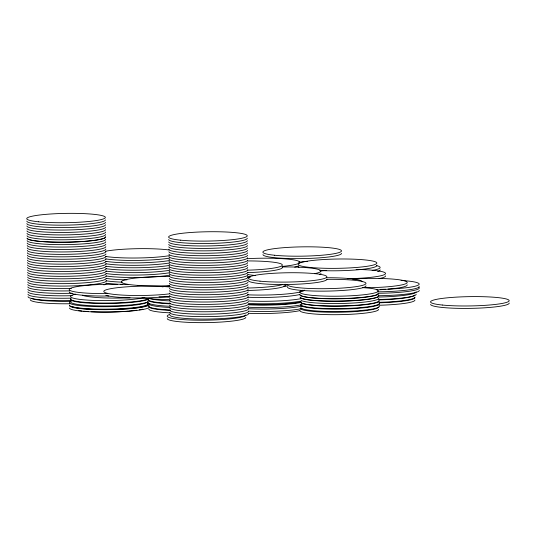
<?xml version="1.0" encoding="UTF-8"?>
<svg xmlns="http://www.w3.org/2000/svg" width="536" height="536" viewBox="0 0 536 536"><rect width="100%" height="100%" fill="white"/><g stroke="black" fill="none" stroke-linecap="round" stroke-linejoin="round"><path stroke-width="0.8" d="M301.58 300.971A39.282 4.65 -0.9 0 1 248.677 303.41M301.54 298.539A39.282 4.65 -0.9 0 1 248.637 300.971M376.855 265.474A39.282 4.65 -0.9 0 1 319.684 270.533M298.947 267.551A39.282 4.65 -0.9 0 1 298.304 266.754M247.766 269.863A39.282 4.65 -0.9 0 1 208.765 275.156A39.282 4.65 -0.9 0 1 169.209 271.149M247.726 267.43A39.282 4.65 -0.9 0 1 208.732 272.717A39.282 4.65 -0.9 0 1 169.175 268.71M247.686 264.992A39.282 4.65 -0.9 0 1 208.692 270.278A39.282 4.65 -0.9 0 1 169.135 266.271M247.652 262.553A39.282 4.65 -0.9 0 1 208.651 267.839A39.282 4.65 -0.9 0 1 169.095 263.833M247.572 257.675A39.282 4.65 -0.9 0 1 208.578 262.968A39.282 4.65 -0.9 0 1 169.021 258.962M247.538 255.237A39.282 4.65 -0.9 0 1 208.538 260.53A39.282 4.65 -0.9 0 1 168.981 256.523M247.84 274.74A39.282 4.65 -0.9 0 1 208.846 280.026A39.282 4.65 -0.9 0 1 169.289 276.02M247.806 272.301A39.282 4.65 -0.9 0 1 208.805 277.594A39.282 4.65 -0.9 0 1 169.249 273.588M247.612 260.114A39.282 4.65 -0.9 0 1 208.611 265.4A39.282 4.65 -0.9 0 1 169.061 261.401M416.137 294.231A39.282 4.65 -0.9 0 1 378.711 299.49M416.097 291.792A39.282 4.65 -0.9 0 1 378.671 297.051M414.891 297.105A39.282 4.65 -0.9 0 1 379.039 302.324M414.723 295.068A39.282 4.65 -0.9 0 1 378.999 299.885M326.9 279.209A39.282 4.65 -0.9 0 1 287.899 284.495A39.282 4.65 -0.9 0 1 248.342 280.489M298.552 265.903A39.282 4.65 -0.9 0 1 294.693 267.089M247.625 258.687A39.282 4.65 -0.9 0 1 295.725 260.275A39.282 4.65 -0.9 0 1 282.117 266.432M341.519 253.3A39.282 4.65 -0.9 0 1 302.525 258.593A39.282 4.65 -0.9 0 1 262.968 254.587M282.372 267.417A39.282 4.65 -0.9 0 1 247.31 272.623M247.511 260.932A39.282 4.65 -0.9 0 1 282.331 265.025A39.282 4.65 -0.9 0 1 247.277 270.184M378.738 295.926A39.282 4.65 -0.9 0 1 339.744 301.219A39.282 4.65 -0.9 0 1 300.187 297.212M378.704 293.487A39.282 4.65 -0.9 0 1 339.703 298.78A39.282 4.65 -0.9 0 1 300.147 294.773M170.14 299.53A39.282 4.65 -0.9 0 1 142.295 297.715M169.316 297.085A39.282 4.65 -0.9 0 1 158.998 296.85M170.24 306.277A39.282 4.65 -0.9 0 1 148.09 302.471M170.2 303.845A39.282 4.65 -0.9 0 1 148.606 299.215M366.008 285.809A39.282 4.65 -0.9 0 1 327.014 291.102A39.282 4.65 -0.9 0 1 287.457 287.095M326.417 279.37A39.282 4.65 -0.9 0 1 365.974 283.37A39.282 4.65 -0.9 0 1 326.973 288.663A39.282 4.65 -0.9 0 1 287.417 284.656M170.193 303.356A39.282 4.65 -0.9 0 1 148.05 299.544M170.153 300.917A39.282 4.65 -0.9 0 1 149.417 298.291M285.333 285.199A39.282 4.65 -0.9 0 1 247.907 290.458M282.787 284.469A39.282 4.65 -0.9 0 1 247.867 288.02M170.18 309.929A39.282 4.65 -0.9 0 1 148.8 306.15M170.14 307.49A39.282 4.65 -0.9 0 1 148.76 303.718M301.882 308.569A39.282 4.65 -0.9 0 1 248.329 311.148M301.842 306.13A39.282 4.65 -0.9 0 1 248.289 308.709M300.73 302.023A39.282 4.65 -0.9 0 1 248.516 304.314M302.116 304.662A39.282 4.65 -0.9 0 1 248.563 307.242M301.426 302.371A39.282 4.65 -0.9 0 1 248.523 304.803M249.903 277.3A39.282 4.65 -0.9 0 1 247.793 276.951M320.95 273.434A39.282 4.65 -0.9 0 1 319.684 274.653M282.137 266.975A39.282 4.65 -0.9 0 1 316.32 268.918A39.282 4.65 -0.9 0 1 314.451 273.682M255.551 275.517A39.282 4.65 -0.9 0 1 247.759 274.512M169.544 285.648A39.282 4.65 -0.9 0 1 121.35 281.856A39.282 4.65 -0.9 0 1 169.765 276.589M122.201 284.589A39.282 4.65 -0.9 0 1 120.654 284.529M117.404 284.355A39.282 4.65 -0.9 0 1 106.041 283.222M126.945 279.859A39.282 4.65 -0.9 0 1 105.967 278.351M169.771 275.149A39.282 4.65 -0.9 0 1 105.927 275.946M122.161 282.157A39.282 4.65 -0.9 0 1 106.007 280.784M385.565 275.893A39.282 4.65 -0.9 0 1 379.106 278.586M356.152 269.44A39.282 4.65 -0.9 0 1 385.277 274.023A39.282 4.65 -0.9 0 1 347.315 278.733M320.528 270.981A39.282 4.65 -0.9 0 1 326.37 270.392M169.691 270.271A39.282 4.65 -0.9 0 1 105.853 271.069M169.651 267.839A39.282 4.65 -0.9 0 1 105.813 268.63M169.617 265.4A39.282 4.65 -0.9 0 1 105.78 266.191M169.577 262.962A39.282 4.65 -0.9 0 1 105.739 263.752M169.503 258.084A39.282 4.65 -0.9 0 1 105.659 258.881M169.463 255.652A39.282 4.65 -0.9 0 1 105.626 256.442M105.311 251.284A39.282 4.65 -0.9 0 1 169.121 249.99M169.731 272.71A39.282 4.65 -0.9 0 1 105.894 273.507M169.537 260.523A39.282 4.65 -0.9 0 1 105.699 261.32M407.219 284.864A39.282 4.65 -0.9 0 1 376.855 289.896M352.614 279.022A39.282 4.65 -0.9 0 1 406.784 281.802A39.282 4.65 -0.9 0 1 363.448 287.758M298.498 262.265A39.282 4.65 -0.9 0 1 307.363 261.407M248.376 308.863A39.282 4.65 -0.9 0 1 209.382 314.156A39.282 4.65 -0.9 0 1 169.825 310.15M248.342 306.431A39.282 4.65 -0.9 0 1 209.341 311.718A39.282 4.65 -0.9 0 1 169.785 307.711M248.302 303.992A39.282 4.65 -0.9 0 1 209.301 309.279A39.282 4.65 -0.9 0 1 169.745 305.272M248.262 301.554A39.282 4.65 -0.9 0 1 209.268 306.84A39.282 4.65 -0.9 0 1 169.711 302.833M248.188 296.676A39.282 4.65 -0.9 0 1 209.187 301.969A39.282 4.65 -0.9 0 1 169.631 297.962M248.148 294.244A39.282 4.65 -0.9 0 1 209.147 299.53A39.282 4.65 -0.9 0 1 169.597 295.524M248.456 313.741A39.282 4.65 -0.9 0 1 209.455 319.027A39.282 4.65 -0.9 0 1 169.899 315.027M248.416 311.302A39.282 4.65 -0.9 0 1 209.415 316.595A39.282 4.65 -0.9 0 1 169.865 312.589M248.222 299.115A39.282 4.65 -0.9 0 1 209.228 304.401A39.282 4.65 -0.9 0 1 169.671 300.401M248.074 289.4A39.282 4.65 -0.9 0 1 209.074 294.686A39.282 4.65 -0.9 0 1 169.517 290.68M248.034 286.961A39.282 4.65 -0.9 0 1 209.033 292.247A39.282 4.65 -0.9 0 1 169.483 288.241M247.994 284.522A39.282 4.65 -0.9 0 1 209 289.809A39.282 4.65 -0.9 0 1 169.443 285.809M247.954 282.083A39.282 4.65 -0.9 0 1 208.96 287.376A39.282 4.65 -0.9 0 1 169.403 283.37M247.88 277.213A39.282 4.65 -0.9 0 1 208.879 282.499A39.282 4.65 -0.9 0 1 169.329 278.492M248.108 291.839A39.282 4.65 -0.9 0 1 209.114 297.125A39.282 4.65 -0.9 0 1 169.557 293.118M247.92 279.645A39.282 4.65 -0.9 0 1 208.919 284.938A39.282 4.65 -0.9 0 1 169.363 280.931M380.151 269.896A39.282 4.65 -0.9 0 1 377.646 271.605M376.6 265.628A39.282 4.65 -0.9 0 1 372.165 270.425M247.317 276.971A39.282 4.65 -0.9 0 1 250.473 276.971M168.471 296.736A39.282 4.65 -0.9 0 1 165.014 296.529M162.107 286.84A39.282 4.65 -0.9 0 1 169.436 286.13M378.309 293.326A39.282 4.65 -0.9 0 1 339.315 298.619A39.282 4.65 -0.9 0 1 299.758 294.612M362.684 287.457A39.282 4.65 -0.9 0 1 372.085 293.527A39.282 4.65 -0.9 0 1 320.495 295.919A39.282 4.65 -0.9 0 1 303.001 290.224M285.065 286.686A39.282 4.65 -0.9 0 1 283.825 285.909M287.129 284.904A39.282 4.65 -0.9 0 1 285.025 284.248M326.558 277.735A39.282 4.65 -0.9 0 1 362.168 281.782M299.591 294.586A39.282 4.65 -0.9 0 1 247.538 297.232M304.549 290.144A39.282 4.65 -0.9 0 1 247.498 294.8M284.79 286.036A39.282 4.65 -0.9 0 1 287.403 286.184M245.81 317.319A39.282 4.65 -0.9 0 1 206.809 322.605A39.282 4.65 -0.9 0 1 167.252 318.598M245.769 314.88A39.282 4.65 -0.9 0 1 199.613 320.206A39.282 4.65 -0.9 0 1 169.724 314.458M149.464 303.678A39.282 4.65 -0.9 0 1 147.916 303.611M129.98 297.768A39.282 4.65 -0.9 0 1 82.437 295.236M170.22 312.856A39.282 4.65 -0.9 0 1 148.847 309.078M170.187 310.418A39.282 4.65 -0.9 0 1 148.807 306.639M299.838 310.632A39.282 4.65 -0.9 0 1 248.557 313.312M509.2 303.081A39.282 4.65 -0.9 0 1 470.199 308.374A39.282 4.65 -0.9 0 1 430.649 304.368M149.618 307.141A39.282 4.65 -0.9 0 1 91.066 311.718M88.453 311.57A39.282 4.65 -0.9 0 1 83.623 311.188M81.995 311.021A39.282 4.65 -0.9 0 1 78.692 310.599M149.578 304.703A39.282 4.65 -0.9 0 1 114.128 309.507A39.282 4.65 -0.9 0 1 72.561 306.76M148.291 303.115A39.282 4.65 -0.9 0 1 149.531 303.892M414.931 300.026A39.282 4.65 -0.9 0 1 379.086 305.252M414.898 297.587A39.282 4.65 -0.9 0 1 379.046 302.813M378.563 309.373A39.282 4.65 -0.9 0 1 339.563 314.659A39.282 4.65 -0.9 0 1 300.006 310.652M378.523 306.934A39.282 4.65 -0.9 0 1 341.231 312.193A39.282 4.65 -0.9 0 1 300.14 308.615M142.958 309.158A39.282 4.65 -0.9 0 1 139.333 309.841M136.774 310.223A39.282 4.65 -0.9 0 1 128.68 311.094M127.943 311.155A39.282 4.65 -0.9 0 1 69.526 308.033M147.393 303.517A39.282 4.65 -0.9 0 1 112.466 309.527A39.282 4.65 -0.9 0 1 69.486 305.594M69.861 303.738A39.282 4.65 -0.9 0 1 30.304 299.731M71.395 301.272A39.282 4.65 -0.9 0 1 31.678 298.472M105.887 251.491A39.282 4.65 -0.9 0 1 66.893 256.784A39.282 4.65 -0.9 0 1 27.336 252.778M105.853 249.059A39.282 4.65 -0.9 0 1 66.853 254.345A39.282 4.65 -0.9 0 1 27.296 250.339M105.813 246.62A39.282 4.65 -0.9 0 1 66.812 251.907A39.282 4.65 -0.9 0 1 27.262 247.9M105.773 244.181A39.282 4.65 -0.9 0 1 66.779 249.468A39.282 4.65 -0.9 0 1 27.222 245.461M105.699 239.304A39.282 4.65 -0.9 0 1 66.698 244.597A39.282 4.65 -0.9 0 1 27.142 240.59M105.659 236.865A39.282 4.65 -0.9 0 1 66.658 242.158A39.282 4.65 -0.9 0 1 27.108 238.151A39.282 4.65 -0.9 0 0 66.665 242.192A39.282 4.65 -0.9 0 0 105.659 236.899M105.967 256.402A39.282 4.65 -0.9 0 1 66.967 261.689A39.282 4.65 -0.9 0 1 27.41 257.682M105.927 253.93A39.282 4.65 -0.9 0 1 66.926 259.223A39.282 4.65 -0.9 0 1 27.376 255.216M105.733 241.743A39.282 4.65 -0.9 0 1 66.739 247.029A39.282 4.65 -0.9 0 1 27.182 243.029M105.585 232.028A39.282 4.65 -0.9 0 1 66.585 237.314A39.282 4.65 -0.9 0 1 27.028 233.307M105.545 229.589A39.282 4.65 -0.9 0 1 66.544 234.875A39.282 4.65 -0.9 0 1 26.994 230.869M105.505 227.15A39.282 4.65 -0.9 0 1 66.511 232.436A39.282 4.65 -0.9 0 1 26.954 228.43M105.471 224.711A39.282 4.65 -0.9 0 1 66.471 230.004A39.282 4.65 -0.9 0 1 26.914 225.998M105.391 219.84A39.282 4.65 -0.9 0 1 66.397 225.127A39.282 4.65 -0.9 0 1 26.84 221.12M105.619 234.46A39.282 4.65 -0.9 0 1 66.625 239.753A39.282 4.65 -0.9 0 1 27.068 235.746M105.431 222.273A39.282 4.65 -0.9 0 1 66.431 227.565A39.282 4.65 -0.9 0 1 26.874 223.559M379.421 306.244A39.282 4.65 -0.9 0 1 340.42 311.53A39.282 4.65 -0.9 0 1 300.864 307.523M379.381 303.805A39.282 4.65 -0.9 0 1 340.38 309.091A39.282 4.65 -0.9 0 1 300.83 305.085M379.374 303.316A39.282 4.65 -0.9 0 1 340.373 308.602A39.282 4.65 -0.9 0 1 300.823 304.602M379.334 300.877A39.282 4.65 -0.9 0 1 340.34 306.17A39.282 4.65 -0.9 0 1 300.783 302.163M378.778 298.224A39.282 4.65 -0.9 0 1 344.903 303.389A39.282 4.65 -0.9 0 1 301.634 300.689M378.738 295.785A39.282 4.65 -0.9 0 1 339.737 301.078A39.282 4.65 -0.9 0 1 300.187 297.071M378.811 300.663A39.282 4.65 -0.9 0 1 339.817 305.949A39.282 4.65 -0.9 0 1 300.26 301.942M419.219 286.505A39.282 4.65 -0.9 0 1 377.86 291.825M401.049 280.462A39.282 4.65 -0.9 0 1 418.542 284.944A39.282 4.65 -0.9 0 1 388.044 289.132M385.699 289.219A39.282 4.65 -0.9 0 1 380.178 289.36M419.279 290.405A39.282 4.65 -0.9 0 1 378.711 295.718M418.596 287.169A39.282 4.65 -0.9 0 1 377.88 293.286M247.458 250.399A39.282 4.65 -0.9 0 1 208.464 255.685A39.282 4.65 -0.9 0 1 168.907 251.679M247.418 247.96A39.282 4.65 -0.9 0 1 208.424 253.247A39.282 4.65 -0.9 0 1 168.867 249.24M247.384 245.522A39.282 4.65 -0.9 0 1 208.383 250.808A39.282 4.65 -0.9 0 1 168.827 246.801M247.344 243.083A39.282 4.65 -0.9 0 1 208.343 248.376A39.282 4.65 -0.9 0 1 168.793 244.369M247.27 238.212A39.282 4.65 -0.9 0 1 208.27 243.498A39.282 4.65 -0.9 0 1 168.713 239.492M247.498 252.831A39.282 4.65 -0.9 0 1 208.497 258.124A39.282 4.65 -0.9 0 1 168.947 254.118M247.304 240.644A39.282 4.65 -0.9 0 1 208.31 245.937A39.282 4.65 -0.9 0 1 168.753 241.93M108.828 295.993A39.282 4.65 -0.9 0 1 69.271 291.986M107.22 293.581A39.282 4.65 -0.9 0 1 70.705 288.234A39.282 4.65 -0.9 0 1 127.91 284.562M137.853 285.36A39.282 4.65 -0.9 0 1 139.501 285.574M147.909 298.941A39.282 4.65 -0.9 0 1 105.049 303.054A39.282 4.65 -0.9 0 1 70.625 299.001M144.017 297.688A39.282 4.65 -0.9 0 1 90.463 300.267A39.282 4.65 -0.9 0 1 75.703 294.157M148.03 303.825A39.282 4.65 -0.9 0 1 109.036 309.111A39.282 4.65 -0.9 0 1 69.479 305.105M147.996 301.386A39.282 4.65 -0.9 0 1 103.87 306.719A39.282 4.65 -0.9 0 1 70.705 301.446M169.631 296.281A39.282 4.65 -0.9 0 1 105.86 295.303M169.59 293.842A39.282 4.65 -0.9 0 1 114.805 294.485A39.282 4.65 -0.9 0 1 115.126 287.986A39.282 4.65 -0.9 0 1 169.939 287.008M147.956 301.869A39.282 4.65 -0.9 0 1 105.096 305.976A39.282 4.65 -0.9 0 1 70.665 301.929M147.916 299.43A39.282 4.65 -0.9 0 1 101.672 303.523A39.282 4.65 -0.9 0 1 71.181 298.673M72.233 295.671A39.282 4.65 -0.9 0 1 27.946 291.778M72.193 293.232A39.282 4.65 -0.9 0 1 27.912 289.34M69.787 290.86A39.282 4.65 -0.9 0 1 27.872 286.901M106.389 283.182A39.282 4.65 -0.9 0 1 103.877 284.891M71.328 288.381A39.282 4.65 -0.9 0 1 27.832 284.462M106.309 278.305A39.282 4.65 -0.9 0 1 67.315 283.598A39.282 4.65 -0.9 0 1 27.758 279.591M106.269 275.873A39.282 4.65 -0.9 0 1 67.275 281.159A39.282 4.65 -0.9 0 1 27.718 277.152M70.732 300.589A39.282 4.65 -0.9 0 1 28.026 296.656M70.692 298.157A39.282 4.65 -0.9 0 1 27.986 294.217M106.349 280.743A39.282 4.65 -0.9 0 1 67.348 286.036A39.282 4.65 -0.9 0 1 27.798 282.03M106.195 271.028A39.282 4.65 -0.9 0 1 67.201 276.315A39.282 4.65 -0.9 0 1 27.644 272.308M106.155 268.59A39.282 4.65 -0.9 0 1 67.161 273.876A39.282 4.65 -0.9 0 1 27.604 269.869M106.121 266.151A39.282 4.65 -0.9 0 1 67.121 271.437A39.282 4.65 -0.9 0 1 27.564 267.437M106.081 263.712A39.282 4.65 -0.9 0 1 67.08 269.005A39.282 4.65 -0.9 0 1 27.53 264.998M106.007 258.841A39.282 4.65 -0.9 0 1 67.007 264.127A39.282 4.65 -0.9 0 1 27.45 260.121M106.235 273.467A39.282 4.65 -0.9 0 1 67.234 278.754A39.282 4.65 -0.9 0 1 27.678 274.747M106.041 261.273A39.282 4.65 -0.9 0 1 67.047 266.566A39.282 4.65 -0.9 0 1 27.49 262.56M309.969 267.417A39.282 4.65 -0.9 0 0 375.555 264.261A39.282 4.65 -0.9 0 0 327.107 259.35A39.282 4.65 -0.9 0 0 309.969 267.417M260.007 281.152A39.282 4.65 -0.9 0 0 325.593 277.996A39.282 4.65 -0.9 0 0 277.146 273.092A39.282 4.65 -0.9 0 0 260.007 281.152M274.633 255.25A39.282 4.65 -0.9 0 0 340.219 252.088A39.282 4.65 -0.9 0 0 291.772 247.183A39.282 4.65 -0.9 0 0 274.633 255.25M442.307 305.031A39.282 4.65 -0.9 0 0 507.894 301.869A39.282 4.65 -0.9 0 0 459.453 296.964A39.282 4.65 -0.9 0 0 442.307 305.031M38.498 221.783A39.282 4.65 -0.9 0 0 104.085 218.621A39.282 4.65 -0.9 0 0 55.644 213.717A39.282 4.65 -0.9 0 0 38.498 221.783M180.377 240.155A39.282 4.65 -0.9 0 0 245.964 236.992A39.282 4.65 -0.9 0 0 197.516 232.088A39.282 4.65 -0.9 0 0 180.377 240.155"/></g></svg>
